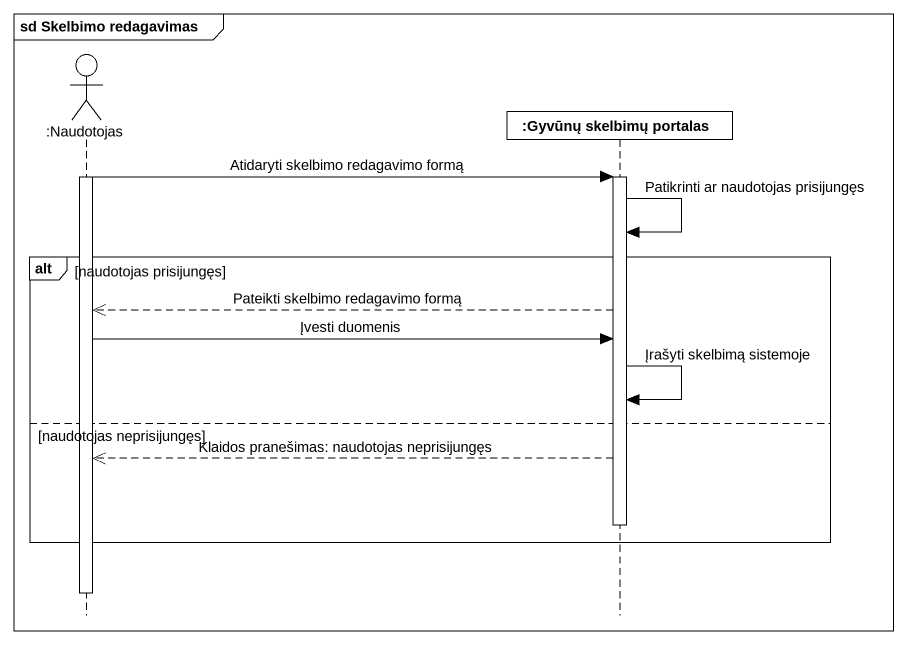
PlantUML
@startuml
mainframe sd Skelbimo redagavimas
hide footbox
actor ":Naudotojas" as Naudotojas
participant ":Gyvūnų skelbimų portalas" as Gyvūnų_skelbimų_portalas

activate Naudotojas
Naudotojas -> Gyvūnų_skelbimų_portalas : Atidaryti skelbimo redagavimo formą
activate Gyvūnų_skelbimų_portalas
Gyvūnų_skelbimų_portalas -> Gyvūnų_skelbimų_portalas : Patikrinti ar naudotojas prisijungęs
alt naudotojas prisijungęs
  Gyvūnų_skelbimų_portalas -->> Naudotojas : Pateikti skelbimo redagavimo formą
  Naudotojas -> Gyvūnų_skelbimų_portalas : Įvesti duomenis
  Gyvūnų_skelbimų_portalas -> Gyvūnų_skelbimų_portalas : Įrašyti skelbimą sistemoje
else naudotojas neprisijungęs
  Gyvūnų_skelbimų_portalas -->> Naudotojas : Klaidos pranešimas: naudotojas neprisijungęs
  deactivate Gyvūnų_skelbimų_portalas
end
deactivate Naudotojas
@enduml
